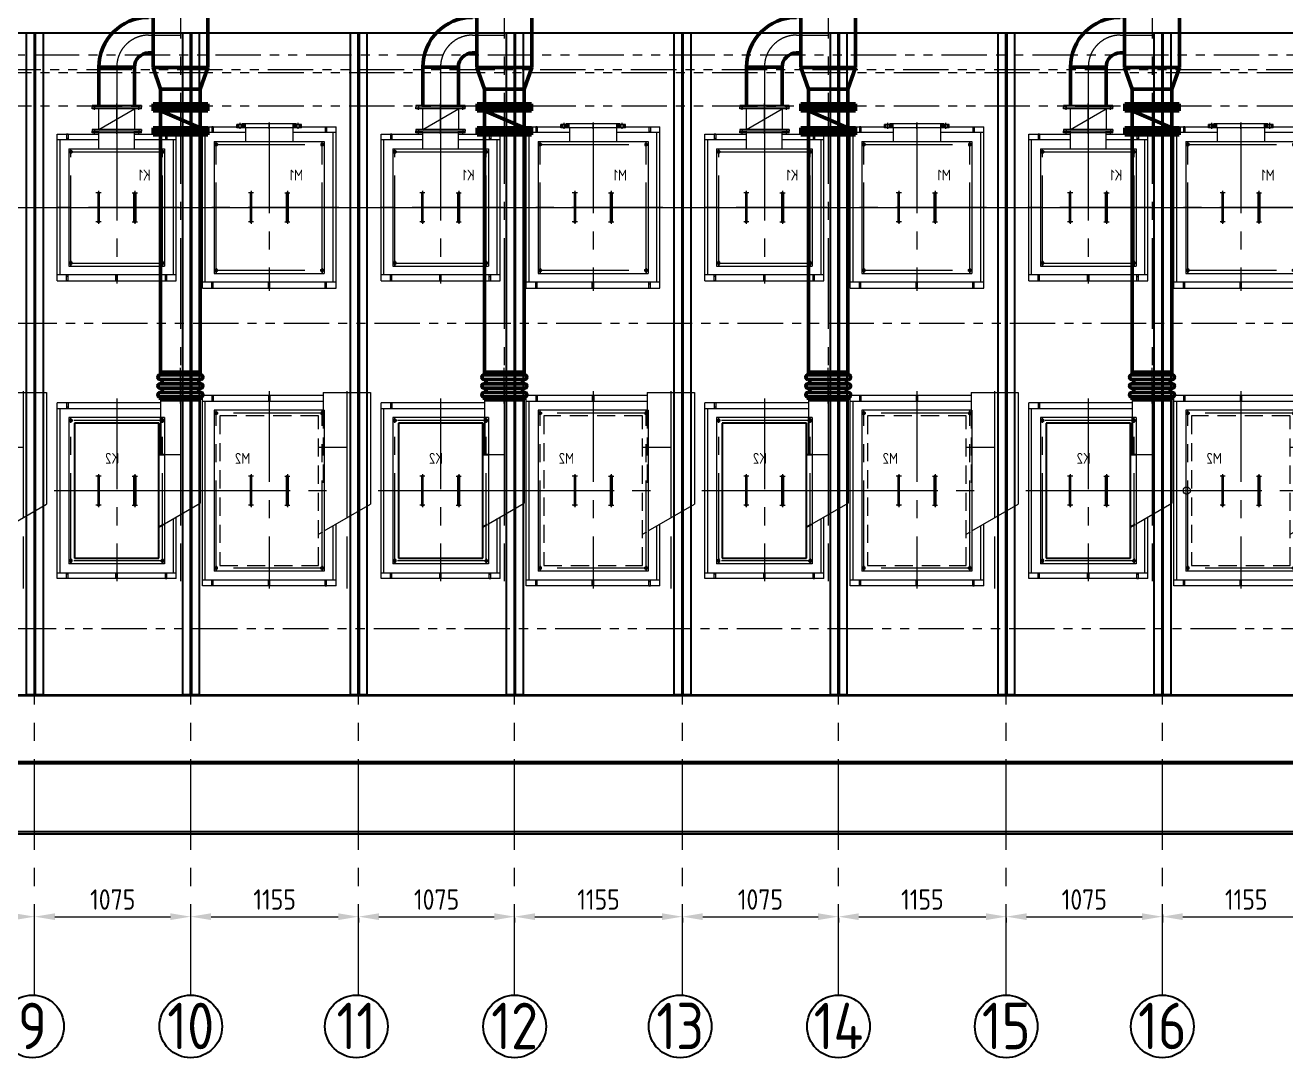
# Model space of a CAD drawing. Header units: millimetres. Extents: x 188205 to 604756, y -401673 to 15123.
# Drawn here: x 356246 to 364926, y -314568 to -307459 of the extents above; entities that cross this region are included whole.
import ezdxf
from ezdxf.enums import TextEntityAlignment as Align

# ---------------------------------------------------------------- set-up
doc = ezdxf.new("R2010")
doc.units = ezdxf.units.MM
doc.header["$LTSCALE"] = 500
for name, pattern in [('CENTER', [2, 1.25, -0.25, 0.25, -0.25]), ('CONTINOUS', [0]), ('DASHED2', [0.375, 0.25, -0.125]), ('DASHEDX2', [38.1, 25.4, -12.7]), ('PHANTOM2', [1.25, 0.625, -0.125, 0.125, -0.125, 0.125, -0.125])]:
    doc.linetypes.add(name, pattern=pattern)
for name, color, linetype, lineweight in [('2D', 4, 'PHANTOM2', 20), ('BIAOZHU', 3, 'Continuous', 25), ('POU', 4, 'Continuous', 20), ('SHI', 7, 'Continuous', 40), ('SW', 8, 'Continuous', 20), ('WEN', 3, 'Continuous', 20), ('XU', 6, 'DASHED2', 20), ('ZHONG', 1, 'CENTER', 20), ('中心线', 1, 'CENTER', 18), ('虚线', 3, 'DASHEDX2', 25)]:
    doc.layers.add(name, color=color, linetype=linetype, lineweight=lineweight)
doc.layers.add('air', color=7, linetype='Continuous', lineweight=50, true_color=0x77bec0)
doc.layers.add('HAN', color=9, linetype='Continuous')
doc.styles.add('GB', font='gbenor.shx', dxfattribs={"bigfont": 'gbcbig.shx'})
doc.dimstyles.new('ISO-25$0', dxfattribs={"dimscale": 40, "dimtxt": 3.5, "dimasz": 3.5, "dimexe": 1, "dimexo": 0.2, "dimgap": 1.2, "dimtad": 1, "dimtoh": 1, "dimdec": 1, "dimzin": 9, "dimdsep": 46, "dimtxsty": 'GB', "dimcen": 0, "dimclrd": 3, "dimclre": 3, "dimclrt": 256, "dimadec": 0, "dimazin": 2, "dimtfac": 1, "dimtdec": 1, "dimtix": 1, "dimtmove": 0, "dimatfit": 3, "dimldrblk": 'DOTSMALL', "dimfxl": 0, "dimlwd": -1, "dimlwe": 20, "dimarcsym": 0})
pattern_1 = [(45, (-1073.1666, -462.3768), (-2.245064, 2.245064), [])]
pattern_2 = [(45, (-3886.8455, -2451.773), (-2.245064, 2.245064), [])]

# ---------------------------------------------------------------- blocks, each defined once
blk = doc.blocks.new('蝶阀-DN250')
at = {"linetype": 'CONTINOUS'}
for p, q in [((-187.5, 213), (187.5, 213)), ((-187.5, 213), (-187.5, 165)), ((-187.5, 189), (187.5, 189)), ((187.5, 213), (187.5, 165)), ((-187.5, 165), (187.5, 165)), ((-136.5, 165), (-136.5, 48)), ((136.5, 48), (-136.5, 165)), ((136.5, 165), (136.5, 48)), ((-187.5, 48), (-187.5, 0)), ((-187.5, 48), (187.5, 48)), ((-187.5, 24), (187.5, 24)), ((-187.5, 0), (187.5, 0)), ((187.5, 48), (187.5, 0))]:
    blk.add_line(p, q, dxfattribs=at)
at = {"layer": '中心线', "ltscale": 0.04}
for p, q in [((-167.5, 221.2), (-167.5, 157.3)), ((167.5, 221.2), (167.5, 157.3)), ((-167.5, 56.2), (-167.5, -7.7)), ((167.5, 56.2), (167.5, -7.7))]:
    blk.add_line(p, q, dxfattribs=at)
at = {"layer": '中心线', "ltscale": 0.1}
blk.add_line((0, 239), (0, -27.2), dxfattribs=at)
blk = doc.blocks.new('蝶阀-DN220')
for p, q in [((-170, 94.5), (170, 94.5)), ((-170, 94.5), (-170, 82.5)), ((170, 94.5), (170, 82.5)), ((-170, 82.5), (170, 82.5)), ((-170, 70.5), (-170, 82.5)), ((-170, 70.5), (170, 70.5)), ((122.5, -70.5), (-122.5, 70.5)), ((-122.5, 70.5), (-122.5, -70.5)), ((122.5, -70.5), (122.5, 70.5)), ((170, 70.5), (170, 82.5)), ((-170, -70.5), (170, -70.5)), ((-170, -70.5), (-170, -82.5)), ((-170, -82.5), (170, -82.5)), ((-170, -94.5), (-170, -82.5)), ((170, -70.5), (170, -82.5)), ((170, -94.5), (170, -82.5)), ((-170, -94.5), (170, -94.5))]:
    blk.add_line(p, q)
at = {"layer": 'ZHONG'}
for p, q in [((-152.5, 99.7), (-152.5, 78.6)), ((0, -99.7), (0, 107.4)), ((152.5, 99.7), (152.5, 78.6)), ((-152.5, 65.3), (-152.5, 86.4)), ((152.5, 65.3), (152.5, 86.4)), ((-152.5, -65.3), (-152.5, -86.4)), ((-152.5, -99.7), (-152.5, -78.6)), ((152.5, -65.3), (152.5, -86.4)), ((152.5, -99.7), (152.5, -78.6))]:
    blk.add_line(p, q, dxfattribs=at)
blk = doc.blocks.new('波纹管-DN250')
at = {"linetype": 'CONTINOUS'}
for p, q in [((136.5, 191.2), (-136.5, 191.2)), ((-136.5, 191.2), (-136.5, 171.5)), ((136.5, 191.2), (136.5, 171.5)), ((-136.5, 19.7), (-136.5, 0)), ((136.5, 0), (-136.5, 0)), ((136.5, 19.7), (136.5, 0))]:
    blk.add_line(p, q, dxfattribs=at)
at = {"ltscale": 0.5}
for p, q in [((-139.5, 171.5), (0, 171.5)), ((-139.5, 141.1), (0, 141.1)), ((-139.5, 110.8), (0, 110.8)), ((139.5, 171.5), (0, 171.5)), ((139.5, 141.1), (0, 141.1)), ((139.5, 110.8), (0, 110.8)), ((-139.5, 80.4), (0, 80.4)), ((-139.5, 50.1), (0, 50.1)), ((-139.5, 19.7), (0, 19.7)), ((139.5, 80.4), (0, 80.4)), ((139.5, 50.1), (0, 50.1)), ((139.5, 19.7), (0, 19.7))]:
    blk.add_line(p, q, dxfattribs=at)
for centre, major_axis, start_param, end_param in [((-139.5, 156.3), (-0.4, 15.2), -0.023739, 3.117854), ((-139.5, 95.6), (-0.4, 15.2), -0.023739, 3.117854), ((-139.5, 125.9), (-0.2, 15.2), 3.129948, 6.271541), ((139.5, 125.9), (-0.4, 15.2), -0.023739, 3.117854), ((139.5, 156.3), (-0.2, 15.2), 3.129948, 6.271541), ((139.5, 95.6), (-0.2, 15.2), 3.129948, 6.271541), ((-139.5, 34.9), (-0.4, 15.2), -0.023739, 3.117854), ((-139.5, 65.2), (0.4, 15.2), 3.166909, 6.308502), ((139.5, 65.2), (0.5, 15.2), 0.034016, 3.175609), ((139.5, 34.9), (-0.2, 15.2), 3.129948, 6.271541)]:
    blk.add_ellipse(centre, major_axis=major_axis, ratio=1, start_param=start_param, end_param=end_param, dxfattribs=at)
at = {"layer": 'ZHONG', "linetype": 'CONTINOUS'}
blk.add_line((0, -25.8), (0, 220.3), dxfattribs=at)
blk = doc.blocks.new('air-b2')
for p, q in [((689.5, 0), (689.5, -1149.8)), ((1066.5, 0), (1066.5, -1149.8)), ((689.5, -750), (1066.5, -750)), ((689.5, -750), (689.5, -1824.9)), ((1066.5, -750), (1066.5, -1824.9)), ((659, -1724.9), (689.5, -1724.9)), ((316.5, -1822.4), (316.5, -2086.5)), ((561.5, -1822.4), (316.5, -1822.4)), ((561.5, -1822.4), (561.5, -2086.5)), ((1066.5, -1824.9), (689.5, -1824.9)), ((741.5, -1974.9), (689.5, -1824.9)), ((1014.5, -1974.9), (1066.5, -1824.9)), ((741.5, -1974.9), (741.5, -2074.9)), ((1014.5, -1974.9), (741.5, -1974.9)), ((1014.5, -1974.9), (1014.5, -2074.9)), ((741.5, -2287.9), (741.5, -3922)), ((1014.5, -2287.9), (1014.5, -3922))]:
    blk.add_line(p, q)
for centre, radius, start in [((878, -588.5), 188.5, 0), ((659, -1822.4), 342.5, 90), ((659, -1822.4), 97.5, 90)]:
    blk.add_arc(centre, radius, start, 180)
at = {"layer": 'WEN'}
blk.add_line((659, -1479.9), (689.5, -1479.9), dxfattribs=at)
at = {"layer": 'ZHONG'}
for p, q in [((878, 0), (878, -4113.2)), ((659, -1602.4), (878, -1602.4)), ((439, -1822.4), (439, -2275.5))]:
    blk.add_line(p, q, dxfattribs=at)
blk.add_arc((659, -1822.4), 220, 90, 180, dxfattribs=at)
for name, p in [('蝶阀-DN250', (878, -2287.9)), ('波纹管-DN250', (878, -4113.2))]:
    blk.add_blockref(name, p)
at = {"layer": 'WEN', "xscale": -1}
blk.add_blockref('蝶阀-DN220', (439, -2181), dxfattribs=at)
blk = doc.blocks.new('A$C7B3D596B')
at = {"layer": 'HAN'}
for p, q in [((0, 4556), (0, 0)), ((0, 4556), (116, 4556)), ((54, 4556), (54, 0)), ((62, 4556), (62, 0)), ((116, 4556), (116, 0)), ((0, 0), (116, 0))]:
    blk.add_line(p, q, dxfattribs=at)
at = {"layer": 'ZHONG', "color": 1}
blk.add_line((58, 4556), (58, 0), dxfattribs=at)
blk = doc.blocks.new('序号')
at = {"layer": 'BIAOZHU'}
blk.add_circle((0, -5.4), 5.4, dxfattribs=at)
at = {"layer": 'BIAOZHU', "style": 'GB', "flags": 8}
blk.add_attdef('序号', text='', height=8, dxfattribs=at).set_placement((0, -5.48), align=Align.MIDDLE)
blk = doc.blocks.new('*D618')
at = {"layer": 'Defpoints', "color": 0}
for p in [(355156.2, -313596.5), (356311.2, -313596.5), (356311.2, -313596.5)]:
    blk.add_point(p, dxfattribs=at)
at = {"layer": 'WEN', "color": 3, "linetype": 'ByBlock', "lineweight": 20}
for p, q in [((355156.2, -313588.5), (355156.2, -313556.5)), ((356311.2, -313588.5), (356311.2, -313556.5))]:
    blk.add_line(p, q, dxfattribs=at)
at = {"layer": 'WEN', "color": 3}
blk.add_line((355296.2, -313596.5), (356171.2, -313596.5), dxfattribs=at)
for points in [[(355296.2, -313573.2), (355296.2, -313619.8), (355156.2, -313596.5)], [(356171.2, -313573.2), (356171.2, -313619.8), (356311.2, -313596.5)]]:
    blk.add_solid(points, dxfattribs=at)
at = {"layer": 'WEN', "insert": (355733.7, -313478.5), "char_height": 140, "attachment_point": 5, "style": 'GB'}
blk.add_mtext('1155', dxfattribs=at)
blk = doc.blocks.new('_DotSmall')
at = {"color": 0, "linetype": 'ByBlock', "const_width": 0.5}
blk.add_lwpolyline([(-0.0625, 0, 1), (0.0625, 0, 1)], format="xyb", close=True, dxfattribs=at)
blk = doc.blocks.new('*D619')
at = {"layer": 'Defpoints', "color": 0}
for p in [(356311.2, -313596.5), (357386.2, -313596.5), (357386.2, -313596.5)]:
    blk.add_point(p, dxfattribs=at)
at = {"layer": 'WEN', "color": 3, "linetype": 'ByBlock', "lineweight": 20}
for p, q in [((356311.2, -313588.5), (356311.2, -313556.5)), ((357386.2, -313588.5), (357386.2, -313556.5))]:
    blk.add_line(p, q, dxfattribs=at)
at = {"layer": 'WEN', "color": 3}
blk.add_line((356451.2, -313596.5), (357246.2, -313596.5), dxfattribs=at)
for points in [[(356451.2, -313573.2), (356451.2, -313619.8), (356311.2, -313596.5)], [(357246.2, -313573.2), (357246.2, -313619.8), (357386.2, -313596.5)]]:
    blk.add_solid(points, dxfattribs=at)
at = {"layer": 'WEN', "insert": (356848.7, -313478.5), "char_height": 140, "attachment_point": 5, "style": 'GB'}
blk.add_mtext('1075', dxfattribs=at)
blk = doc.blocks.new('*D620')
at = {"layer": 'Defpoints', "color": 0}
for p in [(357386.2, -313596.5), (358541.2, -313596.5), (358541.2, -313596.5)]:
    blk.add_point(p, dxfattribs=at)
at = {"layer": 'WEN', "color": 3, "linetype": 'ByBlock', "lineweight": 20}
for p, q in [((357386.2, -313588.5), (357386.2, -313556.5)), ((358541.2, -313604.5), (358541.2, -313636.5))]:
    blk.add_line(p, q, dxfattribs=at)
at = {"layer": 'WEN', "color": 3}
blk.add_line((357526.2, -313596.5), (358401.2, -313596.5), dxfattribs=at)
for points in [[(357526.2, -313573.2), (357526.2, -313619.8), (357386.2, -313596.5)], [(358401.2, -313573.2), (358401.2, -313619.8), (358541.2, -313596.5)]]:
    blk.add_solid(points, dxfattribs=at)
at = {"layer": 'WEN', "insert": (357963.7, -313478.5), "char_height": 140, "attachment_point": 5, "style": 'GB'}
blk.add_mtext('1155', dxfattribs=at)
blk = doc.blocks.new('*D621')
at = {"layer": 'Defpoints', "color": 0}
for p in [(358541.2, -313596.5), (359616.2, -313596.5), (359616.2, -313596.5)]:
    blk.add_point(p, dxfattribs=at)
at = {"layer": 'WEN', "color": 3, "linetype": 'ByBlock', "lineweight": 20}
for p, q in [((358541.2, -313604.5), (358541.2, -313636.5)), ((359616.2, -313604.5), (359616.2, -313636.5))]:
    blk.add_line(p, q, dxfattribs=at)
at = {"layer": 'WEN', "color": 3}
blk.add_line((358681.2, -313596.5), (359476.2, -313596.5), dxfattribs=at)
for points in [[(358681.2, -313573.2), (358681.2, -313619.8), (358541.2, -313596.5)], [(359476.2, -313573.2), (359476.2, -313619.8), (359616.2, -313596.5)]]:
    blk.add_solid(points, dxfattribs=at)
at = {"layer": 'WEN', "insert": (359078.7, -313478.5), "char_height": 140, "attachment_point": 5, "style": 'GB'}
blk.add_mtext('1075', dxfattribs=at)
blk = doc.blocks.new('*D622')
at = {"layer": 'Defpoints', "color": 0}
for p in [(359616.2, -313596.5), (360771.2, -313596.5), (360771.2, -313596.5)]:
    blk.add_point(p, dxfattribs=at)
at = {"layer": 'WEN', "color": 3, "linetype": 'ByBlock', "lineweight": 20}
for p, q in [((359616.2, -313604.5), (359616.2, -313636.5)), ((360771.2, -313604.5), (360771.2, -313636.5))]:
    blk.add_line(p, q, dxfattribs=at)
at = {"layer": 'WEN', "color": 3}
blk.add_line((359756.2, -313596.5), (360631.2, -313596.5), dxfattribs=at)
for points in [[(359756.2, -313573.2), (359756.2, -313619.8), (359616.2, -313596.5)], [(360631.2, -313573.2), (360631.2, -313619.8), (360771.2, -313596.5)]]:
    blk.add_solid(points, dxfattribs=at)
at = {"layer": 'WEN', "insert": (360193.7, -313478.5), "char_height": 140, "attachment_point": 5, "style": 'GB'}
blk.add_mtext('1155', dxfattribs=at)
blk = doc.blocks.new('*D623')
at = {"layer": 'Defpoints', "color": 0}
for p in [(360771.2, -313596.5), (361846.2, -313596.5), (361846.2, -313596.5)]:
    blk.add_point(p, dxfattribs=at)
at = {"layer": 'WEN', "color": 3, "linetype": 'ByBlock', "lineweight": 20}
for p, q in [((360771.2, -313604.5), (360771.2, -313636.5)), ((361846.2, -313604.5), (361846.2, -313636.5))]:
    blk.add_line(p, q, dxfattribs=at)
at = {"layer": 'WEN', "color": 3}
blk.add_line((360911.2, -313596.5), (361706.2, -313596.5), dxfattribs=at)
for points in [[(360911.2, -313573.2), (360911.2, -313619.8), (360771.2, -313596.5)], [(361706.2, -313573.2), (361706.2, -313619.8), (361846.2, -313596.5)]]:
    blk.add_solid(points, dxfattribs=at)
at = {"layer": 'WEN', "insert": (361308.7, -313478.5), "char_height": 140, "attachment_point": 5, "style": 'GB'}
blk.add_mtext('1075', dxfattribs=at)
blk = doc.blocks.new('*D624')
at = {"layer": 'Defpoints', "color": 0}
for p in [(361846.2, -313596.5), (363001.2, -313596.5), (363001.2, -313596.5)]:
    blk.add_point(p, dxfattribs=at)
at = {"layer": 'WEN', "color": 3, "linetype": 'ByBlock', "lineweight": 20}
for p, q in [((361846.2, -313604.5), (361846.2, -313636.5)), ((363001.2, -313604.5), (363001.2, -313636.5))]:
    blk.add_line(p, q, dxfattribs=at)
at = {"layer": 'WEN', "color": 3}
blk.add_line((361986.2, -313596.5), (362861.2, -313596.5), dxfattribs=at)
for points in [[(361986.2, -313573.2), (361986.2, -313619.8), (361846.2, -313596.5)], [(362861.2, -313573.2), (362861.2, -313619.8), (363001.2, -313596.5)]]:
    blk.add_solid(points, dxfattribs=at)
at = {"layer": 'WEN', "insert": (362423.7, -313478.5), "char_height": 140, "attachment_point": 5, "style": 'GB'}
blk.add_mtext('1155', dxfattribs=at)
blk = doc.blocks.new('*D625')
at = {"layer": 'Defpoints', "color": 0}
for p in [(363001.2, -313596.5), (364076.2, -313573.2), (364076.2, -313596.5)]:
    blk.add_point(p, dxfattribs=at)
at = {"layer": 'WEN', "color": 3, "linetype": 'ByBlock', "lineweight": 20}
for p, q in [((363001.2, -313604.5), (363001.2, -313636.5)), ((364076.2, -313581.2), (364076.2, -313636.5))]:
    blk.add_line(p, q, dxfattribs=at)
at = {"layer": 'WEN', "color": 3}
blk.add_line((363141.2, -313596.5), (363936.2, -313596.5), dxfattribs=at)
for points in [[(363141.2, -313573.2), (363141.2, -313619.8), (363001.2, -313596.5)], [(363936.2, -313573.2), (363936.2, -313619.8), (364076.2, -313596.5)]]:
    blk.add_solid(points, dxfattribs=at)
at = {"layer": 'WEN', "insert": (363538.7, -313478.5), "char_height": 140, "attachment_point": 5, "style": 'GB'}
blk.add_mtext('1075', dxfattribs=at)
blk = doc.blocks.new('*D626')
at = {"layer": 'Defpoints', "color": 0}
for p in [(364076.2, -313573.2), (365231.2, -313573.2), (365231.2, -313596.5)]:
    blk.add_point(p, dxfattribs=at)
at = {"layer": 'WEN', "color": 3, "linetype": 'ByBlock', "lineweight": 20}
for p, q in [((364076.2, -313581.2), (364076.2, -313636.5)), ((365231.2, -313581.2), (365231.2, -313636.5))]:
    blk.add_line(p, q, dxfattribs=at)
at = {"layer": 'WEN', "color": 3}
blk.add_line((364216.2, -313596.5), (365091.2, -313596.5), dxfattribs=at)
for points in [[(364216.2, -313573.2), (364216.2, -313619.8), (364076.2, -313596.5)], [(365091.2, -313573.2), (365091.2, -313619.8), (365231.2, -313596.5)]]:
    blk.add_solid(points, dxfattribs=at)
at = {"layer": 'WEN', "insert": (364653.7, -313478.5), "char_height": 140, "attachment_point": 5, "style": 'GB'}
blk.add_mtext('1155', dxfattribs=at)
blk = doc.blocks.new('A$C16F912A5')
for p, q in [((-217.5, 1348.9), (-217.5, 580.3)), ((107.5, 1348.9), (-217.5, 1348.9)), ((107.5, 1348.9), (107.5, 1227.9)), ((107.5, 1328.9), (480, 1328.9)), ((475, 1328.9), (475, 1288.9)), ((475, 1328.9), (485, 1328.9)), ((480, 1328.9), (940, 1328.9)), ((485, 1328.9), (485, 1288.9)), ((865, 1328.9), (865, 1288.9)), ((865, 1328.9), (875, 1328.9)), ((875, 1328.9), (875, 1288.9)), ((940, 18.9), (940, 1328.9)), ((101, 1227.9), (101, 119.9)), ((101, 1227.9), (859, 1227.9)), ((480, 1288.9), (107.5, 1288.9)), ((475, 1298.9), (485, 1298.9)), ((940, 1288.9), (480, 1288.9)), ((859, 1227.9), (859, 119.9)), ((865, 1298.9), (875, 1298.9)), ((920, 58.9), (920, 1288.9)), ((107.5, 973.9), (-55, 973.9)), ((-55, 973.9), (-55, 486.5)), ((101, 396.4), (-217.5, 580.3)), ((20, 18.9), (20, 443.2)), ((40, 58.9), (40, 431.7)), ((101, 119.9), (859, 119.9)), ((940, 58.9), (20, 58.9)), ((20, 18.9), (940, 18.9)), ((85, 18.9), (85, 58.9)), ((95, 48.9), (85, 48.9)), ((95, 18.9), (85, 18.9)), ((95, 18.9), (95, 58.9)), ((475, 18.9), (475, 58.9)), ((475, 48.9), (485, 48.9)), ((475, 18.9), (485, 18.9)), ((485, 18.9), (485, 58.9)), ((865, 18.9), (865, 58.9)), ((865, 48.9), (875, 48.9)), ((865, 18.9), (875, 18.9)), ((875, 18.9), (875, 58.9))]:
    blk.add_line(p, q)
for points in [[(106, 1212.1), (115, 1217.3), (124, 1212.1), (124, 1201.7), (115, 1196.5), (106, 1201.7)], [(106, 135.7), (115, 130.5), (124, 135.7), (124, 146.1), (115, 151.3), (106, 146.1)], [(854, 135.7), (845, 130.5), (836, 135.7), (836, 146.1), (845, 151.3), (854, 146.1)]]:
    blk.add_lwpolyline(points, close=True)
for points in [[(845, 1217.3), (836, 1212.1), (836, 1201.7), (845, 1196.5)], [(845, 1217.3), (854, 1212.1), (854, 1201.7), (845, 1196.5)]]:
    blk.add_lwpolyline(points)
for centre in [(115, 1206.9), (845, 1206.9), (115, 140.9), (845, 140.9)]:
    blk.add_circle(centre, 9)
at = {"layer": 'SW'}
for p, q in [((349, 773.9), (349, 573.9)), ((361, 573.9), (361, 773.9)), ((599, 573.9), (599, 773.9)), ((611, 773.9), (611, 573.9))]:
    blk.add_line(p, q, dxfattribs=at)
for centre, start, end in [((355, 773.9), 0, 180), ((605, 773.9), 0, 180), ((355, 573.9), 180, 0), ((605, 573.9), 180, 0)]:
    blk.add_arc(centre, 6, start, end, dxfattribs=at)
at = {"layer": 'XU'}
for p, q in [((107.5, 1227.9), (107.5, 673.9)), ((140, 973.9), (109.8, 973.9)), ((140, 373.9), (109.9, 391.3))]:
    blk.add_line(p, q, dxfattribs=at)
blk.add_lwpolyline([(140, 158.9), (140, 1188.9), (820, 1188.9), (820, 158.9)], close=True, dxfattribs=at)
at = {"layer": 'ZHONG'}
for p, q in [((-55, 1359.3), (-55, 0)), ((480, 1359.3), (480, 0)), ((115, 119.9), (115, 1227.9)), ((115, 1191.7), (115, 1227.4)), ((845, 119.9), (845, 1227.9)), ((845, 1191.7), (845, 1227.4)), ((101, 1206.9), (845, 1206.9)), ((355, 787.9), (355, 560)), ((605, 787.9), (605, 560)), ((372.8, 773.9), (337.2, 773.9)), ((587.2, 773.9), (622.8, 773.9)), ((960, 673.9), (14.7, 673.9)), ((372.8, 573.9), (337.2, 573.9)), ((587.2, 573.9), (622.8, 573.9)), ((101, 140.9), (845, 140.9)), ((115, 156.2), (115, 120.4)), ((845, 156.2), (845, 120.4))]:
    blk.add_line(p, q, dxfattribs=at)
at = {"layer": 'BIAOZHU', "style": 'GB'}
blk.add_text('M2', height=75, dxfattribs=at).set_placement((610.1, 859))
blk = doc.blocks.new('A$C2D085787')
for p, q in [((-145.5, 1248.9), (-145.5, 538.8)), ((127.5, 1248.9), (-145.5, 1248.9)), ((127.5, 1248.9), (127.5, 1127.9)), ((127.5, 1228.9), (430, 1228.9)), ((430, 1228.9), (840, 1228.9)), ((765, 1228.9), (765, 1188.9)), ((765, 1228.9), (775, 1228.9)), ((775, 1228.9), (775, 1188.9)), ((840, 18.9), (840, 1228.9)), ((430, 1188.9), (127.5, 1188.9)), ((840, 1188.9), (430, 1188.9)), ((765, 1198.9), (775, 1198.9)), ((820, 58.9), (820, 1188.9)), ((101, 1127.9), (101, 119.9)), ((101, 1127.9), (759, 1127.9)), ((759, 1127.9), (759, 119.9)), ((101, 873.9), (-9, 873.9)), ((-9, 873.9), (-9, 459.9)), ((101, 396.4), (-145.5, 538.8)), ((20, 18.9), (20, 443.2)), ((40, 58.9), (40, 431.7)), ((101, 119.9), (759, 119.9)), ((840, 58.9), (20, 58.9)), ((20, 18.9), (840, 18.9)), ((85, 18.9), (85, 58.9)), ((95, 48.9), (85, 48.9)), ((95, 18.9), (85, 18.9)), ((95, 18.9), (95, 58.9)), ((425, 18.9), (425, 58.9)), ((425, 48.9), (435, 48.9)), ((425, 18.9), (435, 18.9)), ((435, 18.9), (435, 58.9)), ((765, 18.9), (765, 58.9)), ((765, 48.9), (775, 48.9)), ((765, 18.9), (775, 18.9)), ((775, 18.9), (775, 58.9))]:
    blk.add_line(p, q)
for points in [[(106, 1112.1), (115, 1117.3), (124, 1112.1), (124, 1101.7), (115, 1096.5), (106, 1101.7)], [(106, 135.7), (115, 130.5), (124, 135.7), (124, 146.1), (115, 151.3), (106, 146.1)], [(754, 135.7), (745, 130.5), (736, 135.7), (736, 146.1), (745, 151.3), (754, 146.1)]]:
    blk.add_lwpolyline(points, close=True)
for points in [[(745, 1117.3), (736, 1112.1), (736, 1101.7), (745, 1096.5)], [(745, 1117.3), (754, 1112.1), (754, 1101.7), (745, 1096.5)]]:
    blk.add_lwpolyline(points)
for centre in [(115, 1106.9), (745, 1106.9), (115, 140.9), (745, 140.9)]:
    blk.add_circle(centre, 9)
at = {"layer": 'SW'}
for p, q in [((299, 723.9), (299, 523.9)), ((311, 523.9), (311, 723.9)), ((549, 523.9), (549, 723.9)), ((561, 723.9), (561, 523.9))]:
    blk.add_line(p, q, dxfattribs=at)
for centre, start, end in [((305, 723.9), 0, 180), ((555, 723.9), 0, 180), ((305, 523.9), 180, 0), ((555, 523.9), 180, 0)]:
    blk.add_arc(centre, 6, start, end, dxfattribs=at)
at = {"layer": 'ZHONG'}
for p, q in [((-9, 1259.3), (-9, 0)), ((430, 1259.3), (430, 0)), ((101, 1106.9), (745, 1106.9)), ((115, 119.9), (115, 1127.9)), ((115, 1091.7), (115, 1127.4)), ((745, 119.9), (745, 1127.9)), ((745, 1091.7), (745, 1127.4)), ((322.8, 723.9), (287.2, 723.9)), ((305, 737.9), (305, 510)), ((537.2, 723.9), (572.8, 723.9)), ((555, 737.9), (555, 510)), ((428.6, 623.9), (-145.5, 623.9)), ((860, 623.9), (14.7, 623.9)), ((322.8, 523.9), (287.2, 523.9)), ((537.2, 523.9), (572.8, 523.9)), ((101, 140.9), (745, 140.9)), ((115, 156.2), (115, 120.4)), ((745, 156.2), (745, 120.4))]:
    blk.add_line(p, q, dxfattribs=at)
at = {"layer": '虚线'}
for p, q in [((127.5, 1122.8), (127.5, 873.9)), ((140, 873.9), (104.7, 873.9)), ((140, 373.9), (106.5, 393.3))]:
    blk.add_line(p, q, dxfattribs=at)
blk.add_lwpolyline([(140, 158.9), (140, 1088.9), (720, 1088.9), (720, 158.9)], close=True, dxfattribs=at)
at = {"layer": 'BIAOZHU', "style": 'GB'}
blk.add_text('K2', height=75, dxfattribs=at).set_placement((413.1, 809))
blk = doc.blocks.new('A$C7B05743A')
at = {"layer": 'POU'}
h = blk.add_hatch(dxfattribs=at)
h.set_pattern_fill('ANSI31', color=256, style=0)
h.set_pattern_definition(pattern_1)
h.paths.add_polyline_path([(268.5, 1046.9), (260, 1046.9), (260, 1036.9), (268.5, 1036.9)])
h.paths.add_polyline_path([(306.5, 1036.9), (306.5, 1048.9), (290, 1048.9), (288, 1046.9), (286.5, 1046.9), (286.5, 1036.9)])
h = blk.add_hatch(dxfattribs=at)
h.set_pattern_fill('ANSI31', color=256, style=0)
h.set_pattern_definition(pattern_1)
h.paths.add_polyline_path([(573.5, 1046.9), (572, 1046.9), (570, 1048.9), (553.5, 1048.9), (553.5, 1036.9), (573.5, 1036.9)])
h.paths.add_polyline_path([(600, 1046.9), (591.5, 1046.9), (591.5, 1036.9), (600, 1036.9)])
for p, q in [((260, 1046.9), (288, 1046.9)), ((260, 1036.9), (260, 1046.9)), ((268.5, 1036.9), (268.5, 1046.9)), ((286.5, 1036.9), (286.5, 1046.9)), ((290, 1048.9), (288, 1046.9)), ((290, 1048.9), (570, 1048.9)), ((306.5, 1036.9), (306.5, 1048.9)), ((553.5, 1036.9), (553.5, 1048.9)), ((570, 1048.9), (572, 1046.9)), ((572, 1046.9), (600, 1046.9)), ((573.5, 1036.9), (573.5, 1046.9)), ((591.5, 1036.9), (591.5, 1046.9)), ((600, 1036.9), (600, 1046.9)), ((307.5, 1028.9), (20, 1028.9)), ((20, 18.9), (20, 1028.9)), ((20, 988.9), (307.5, 988.9)), ((40, 58.9), (40, 988.9)), ((85, 1028.9), (85, 988.9)), ((95, 1028.9), (85, 1028.9)), ((95, 998.9), (85, 998.9)), ((95, 1028.9), (95, 988.9)), ((260, 1036.9), (600, 1036.9)), ((307.5, 927.9), (307.5, 1036.9)), ((552.5, 927.9), (552.5, 1036.9)), ((840, 1028.9), (552.5, 1028.9)), ((552.5, 988.9), (840, 988.9)), ((765, 1028.9), (775, 1028.9)), ((765, 1028.9), (765, 988.9)), ((765, 998.9), (775, 998.9)), ((775, 1028.9), (775, 988.9)), ((820, 58.9), (820, 988.9)), ((840, 18.9), (840, 1028.9)), ((759, 927.9), (101, 927.9)), ((101, 927.9), (101, 119.9)), ((759, 927.9), (759, 119.9)), ((759, 119.9), (101, 119.9)), ((20, 58.9), (840, 58.9)), ((840, 18.9), (20, 18.9)), ((85, 18.9), (85, 58.9)), ((95, 48.9), (85, 48.9)), ((95, 18.9), (85, 18.9)), ((95, 18.9), (95, 58.9)), ((425, 18.9), (425, 58.9)), ((435, 48.9), (425, 48.9)), ((435, 18.9), (425, 18.9)), ((435, 18.9), (435, 58.9)), ((765, 18.9), (765, 58.9)), ((765, 48.9), (775, 48.9)), ((765, 18.9), (775, 18.9)), ((775, 18.9), (775, 58.9))]:
    blk.add_line(p, q)
for points in [[(115, 917.3), (106, 912.1), (106, 901.7), (115, 896.5)], [(115, 917.3), (124, 912.1), (124, 901.7), (115, 896.5)]]:
    blk.add_lwpolyline(points)
for points in [[(754, 912.1), (745, 917.3), (736, 912.1), (736, 901.7), (745, 896.5), (754, 901.7)], [(106, 135.7), (115, 130.5), (124, 135.7), (124, 146.1), (115, 151.3), (106, 146.1)], [(754, 135.7), (745, 130.5), (736, 135.7), (736, 146.1), (745, 151.3), (754, 146.1)]]:
    blk.add_lwpolyline(points, close=True)
for centre in [(115, 906.9), (745, 906.9), (115, 140.9), (745, 140.9)]:
    blk.add_circle(centre, 9)
at = {"layer": 'SW'}
for p, q in [((299, 623.9), (299, 423.9)), ((311, 423.9), (311, 623.9)), ((549, 423.9), (549, 623.9)), ((561, 623.9), (561, 423.9))]:
    blk.add_line(p, q, dxfattribs=at)
for centre, start, end in [((305, 623.9), 0, 180), ((555, 623.9), 0, 180), ((305, 423.9), 180, 0), ((555, 423.9), 180, 0)]:
    blk.add_arc(centre, 6, start, end, dxfattribs=at)
at = {"layer": 'ZHONG'}
for p, q in [((277.5, 1031.7), (277.5, 1052.8)), ((430, 1059.3), (430, 0)), ((430, 1031.7), (430, 1052.8)), ((582.5, 1031.7), (582.5, 1052.8)), ((115, 119.9), (115, 927.9)), ((115, 891.7), (115, 927.4)), ((759, 906.9), (115, 906.9)), ((745, 119.9), (745, 927.9)), ((745, 891.7), (745, 927.4)), ((322.8, 623.9), (287.2, 623.9)), ((305, 637.9), (305, 410)), ((537.2, 623.9), (572.8, 623.9)), ((555, 637.9), (555, 410)), ((0, 523.9), (845.3, 523.9)), ((322.8, 423.9), (287.2, 423.9)), ((537.2, 423.9), (572.8, 423.9)), ((115, 156.2), (115, 120.4)), ((759, 140.9), (115, 140.9)), ((745, 156.2), (745, 120.4))]:
    blk.add_line(p, q, dxfattribs=at)
at = {"layer": 'BIAOZHU', "style": 'GB'}
blk.add_text('K1', height=75, dxfattribs=at).set_placement((196.2, 709))
blk = doc.blocks.new('A$C7C540FFD')
at = {"layer": 'POU'}
h = blk.add_hatch(dxfattribs=at)
h.set_pattern_fill('ANSI31', color=256, style=0)
h.set_pattern_definition(pattern_2)
h.paths.add_polyline_path([(316, 1148.9), (294.5, 1148.9), (291.5, 1145.9), (291, 1145.9), (291, 1122.9), (316, 1122.9)])
h.paths.add_polyline_path([(257.5, 1122.9), (269, 1122.9), (269, 1145.9), (257.5, 1145.9)])
h = blk.add_hatch(dxfattribs=at)
h.set_pattern_fill('ANSI31', color=256, style=0)
h.set_pattern_definition(pattern_2)
h.paths.add_polyline_path([(691, 1122.9), (702.5, 1122.9), (702.5, 1145.9), (691, 1145.9)])
h.paths.add_polyline_path([(669, 1122.9), (669, 1145.9), (668.5, 1145.9), (665.5, 1148.9), (644, 1148.9), (644, 1122.9)])
for p, q in [((257.5, 1128.9), (20, 1128.9)), ((20, 18.9), (20, 1128.9)), ((85, 1128.9), (85, 1088.9)), ((95, 1128.9), (85, 1128.9)), ((95, 1128.9), (95, 1088.9)), ((257.5, 1145.9), (291.5, 1145.9)), ((257.5, 1122.9), (257.5, 1145.9)), ((269, 1122.9), (269, 1145.9)), ((291, 1122.9), (291, 1145.9)), ((294.5, 1148.9), (291.5, 1145.9)), ((294.5, 1148.9), (665.5, 1148.9)), ((316, 1122.9), (316, 1148.9)), ((644, 1122.9), (644, 1148.9)), ((665.5, 1148.9), (668.5, 1145.9)), ((668.5, 1145.9), (702.5, 1145.9)), ((669, 1122.9), (669, 1145.9)), ((691, 1122.9), (691, 1145.9)), ((702.5, 1122.9), (702.5, 1145.9)), ((940, 1128.9), (702.5, 1128.9)), ((865, 1128.9), (875, 1128.9)), ((865, 1128.9), (865, 1088.9)), ((875, 1128.9), (875, 1088.9)), ((940, 18.9), (940, 1128.9)), ((20, 1088.9), (317.5, 1088.9)), ((40, 58.9), (40, 1088.9)), ((95, 1098.9), (85, 1098.9)), ((257.5, 1122.9), (702.5, 1122.9)), ((282.5, 1122.9), (677.5, 1122.9)), ((317.5, 1122.9), (317.5, 1027.9)), ((642.5, 1122.9), (642.5, 1027.9)), ((642.5, 1088.9), (940, 1088.9)), ((865, 1098.9), (875, 1098.9)), ((920, 58.9), (920, 1088.9)), ((859, 1027.9), (101, 1027.9)), ((101, 1027.9), (101, 119.9)), ((859, 1027.9), (859, 119.9)), ((859, 119.9), (101, 119.9)), ((20, 58.9), (940, 58.9)), ((940, 18.9), (20, 18.9)), ((85, 18.9), (85, 58.9)), ((95, 48.9), (85, 48.9)), ((95, 18.9), (85, 18.9)), ((95, 18.9), (95, 58.9)), ((475, 18.9), (475, 58.9)), ((485, 48.9), (475, 48.9)), ((485, 18.9), (475, 18.9)), ((485, 18.9), (485, 58.9)), ((865, 18.9), (865, 58.9)), ((865, 48.9), (875, 48.9)), ((865, 18.9), (875, 18.9)), ((875, 18.9), (875, 58.9))]:
    blk.add_line(p, q)
for points in [[(115, 1017.3), (106, 1012.1), (106, 1001.7), (115, 996.5)], [(115, 1017.3), (124, 1012.1), (124, 1001.7), (115, 996.5)]]:
    blk.add_lwpolyline(points)
for points in [[(854, 1012.1), (845, 1017.3), (836, 1012.1), (836, 1001.7), (845, 996.5), (854, 1001.7)], [(106, 135.7), (115, 130.5), (124, 135.7), (124, 146.1), (115, 151.3), (106, 146.1)], [(854, 135.7), (845, 130.5), (836, 135.7), (836, 146.1), (845, 151.3), (854, 146.1)]]:
    blk.add_lwpolyline(points, close=True)
for centre in [(115, 1006.9), (845, 1006.9), (115, 140.9), (845, 140.9)]:
    blk.add_circle(centre, 9)
at = {"layer": 'SW'}
for p, q in [((349, 673.9), (349, 473.9)), ((361, 473.9), (361, 673.9)), ((599, 473.9), (599, 673.9)), ((611, 673.9), (611, 473.9))]:
    blk.add_line(p, q, dxfattribs=at)
for centre, start, end in [((355, 673.9), 0, 180), ((605, 673.9), 0, 180), ((355, 473.9), 180, 0), ((605, 473.9), 180, 0)]:
    blk.add_arc(centre, 6, start, end, dxfattribs=at)
at = {"layer": 'ZHONG'}
for p, q in [((280, 1114.4), (280, 1156.4)), ((480, 1159.3), (480, 0)), ((480, 1114.4), (480, 1156.4)), ((680, 1114.4), (680, 1156.4)), ((115, 119.9), (115, 1027.9)), ((115, 991.7), (115, 1027.4)), ((859, 1006.9), (115, 1006.9)), ((845, 119.9), (845, 1027.9)), ((845, 991.7), (845, 1027.4)), ((372.8, 673.9), (337.2, 673.9)), ((355, 687.9), (355, 460)), ((587.2, 673.9), (622.8, 673.9)), ((605, 687.9), (605, 460)), ((0, 573.9), (945.3, 573.9)), ((372.8, 473.9), (337.2, 473.9)), ((587.2, 473.9), (622.8, 473.9)), ((115, 156.2), (115, 120.4)), ((859, 140.9), (115, 140.9)), ((845, 156.2), (845, 120.4))]:
    blk.add_line(p, q, dxfattribs=at)
at = {"layer": 'BIAOZHU', "style": 'GB'}
blk.add_text('M1', height=75, dxfattribs=at).set_placement((246.2, 759))

msp = doc.modelspace()

# ---------------------------------------------------------------- linework, layer by layer
at = {"linetype": 'Continuous'}
msp.add_line((368667.215, -307513.284), (346602.215, -307513.284), dxfattribs=at)
for p, q in [((370516.215, -312529.291), (346036.215, -312529.291)), ((368144.806, -312545.291), (346036.215, -312545.291)), ((359593.215, -312529.291), (356277.215, -312529.291)), ((359593.215, -312545.291), (356277.215, -312545.291)), ((363143.215, -312529.291), (359827.215, -312529.291)), ((363143.215, -312545.291), (359827.215, -312545.291)), ((370516.215, -313013.291), (346036.215, -313013.291)), ((370516.215, -313029.291), (346036.215, -313029.291))]:
    msp.add_line(p, q)
at = {"layer": '2D'}
for p, q in [((346931.215, -307663.284), (368121.215, -307663.284)), ((347226.215, -307783.284), (368121.215, -307783.284)), ((347292.215, -307763.284), (368417.215, -307763.284)), ((347226.215, -308013.284), (368121.215, -308013.284)), ((367714.215, -309513.277), (347686.273, -309513.277)), ((347396.215, -311613.284), (367947.215, -311613.284))]:
    msp.add_line(p, q, dxfattribs=at)
at = {"layer": 'SW'}
for p, q in [((348283.864, -308713.277), (372076.587, -308713.277)), ((364092.863, -310663.277), (364381.286, -310663.277))]:
    msp.add_line(p, q, dxfattribs=at)
msp.add_circle((364243.833, -310663.277), 25, dxfattribs=at)
at = {"layer": 'WEN'}
for p, q in [((368667.215, -312079.291), (346186.012, -312079.291)), ((368411.215, -312069.284), (346926.215, -312069.284))]:
    msp.add_line(p, q, dxfattribs=at)
at = {"layer": 'ZHONG'}
for p, q in [((356311.212, -314136.384), (356311.212, -311681.443)), ((357386.212, -314136.384), (357386.212, -311681.443)), ((358541.212, -314136.384), (358541.212, -311681.443)), ((359616.212, -314136.384), (359616.212, -311681.443)), ((360771.212, -314136.384), (360771.212, -311681.443)), ((361846.212, -314136.384), (361846.212, -311681.443)), ((363001.212, -314136.384), (363001.212, -311681.443)), ((364076.212, -314136.384), (364076.212, -311681.443))]:
    msp.add_line(p, q, dxfattribs=at)

# ---------------------------------------------------------------- block references
at = {"layer": 'air'}
for p in [(356437.211, -305924.809), (358667.211, -305924.809), (360897.211, -305924.81), (363127.211, -305924.81)]:
    msp.add_blockref('air-b2', p, dxfattribs=at)
at = {"layer": 'SHI'}
ref = msp.add_blockref('序号', (356296.215, -314568.112), dxfattribs=dict(at, xscale=40, yscale=40, zscale=40, rotation=180))
ref.add_attrib('序号', '9', dxfattribs={"layer": 'BIAOZHU', "height": 320, "style": 'GB', "flags": 8}).set_placement((356296.215, -314348.977), align=Align.MIDDLE)
ref = msp.add_blockref('序号', (357386.212, -314568.112), dxfattribs=dict(at, xscale=40, yscale=40, zscale=40, rotation=180))
ref.add_attrib('序号', '10', dxfattribs={"layer": 'BIAOZHU', "height": 320, "style": 'GB', "flags": 8}).set_placement((357386.212, -314348.977), align=Align.MIDDLE)
ref = msp.add_blockref('序号', (358526.215, -314568.112), dxfattribs=dict(at, xscale=40, yscale=40, zscale=40, rotation=180))
ref.add_attrib('序号', '11', dxfattribs={"layer": 'BIAOZHU', "height": 320, "style": 'GB', "flags": 8}).set_placement((358526.215, -314348.977), align=Align.MIDDLE)
ref = msp.add_blockref('序号', (359616.212, -314568.112), dxfattribs=dict(at, xscale=40, yscale=40, zscale=40, rotation=180))
ref.add_attrib('序号', '12', dxfattribs={"layer": 'BIAOZHU', "height": 320, "style": 'GB', "flags": 8}).set_placement((359616.212, -314348.977), align=Align.MIDDLE)
ref = msp.add_blockref('序号', (360756.215, -314568.112), dxfattribs=dict(at, xscale=40, yscale=40, zscale=40, rotation=180))
ref.add_attrib('序号', '13', dxfattribs={"layer": 'BIAOZHU', "height": 320, "style": 'GB', "flags": 8}).set_placement((360756.215, -314348.977), align=Align.MIDDLE)
ref = msp.add_blockref('序号', (361846.212, -314568.112), dxfattribs=dict(at, xscale=40, yscale=40, zscale=40, rotation=180))
ref.add_attrib('序号', '14', dxfattribs={"layer": 'BIAOZHU', "height": 320, "style": 'GB', "flags": 8}).set_placement((361846.212, -314348.977), align=Align.MIDDLE)
ref = msp.add_blockref('序号', (363001.212, -314568.112), dxfattribs=dict(at, xscale=40, yscale=40, zscale=40, rotation=180))
ref.add_attrib('序号', '15', dxfattribs={"layer": 'BIAOZHU', "height": 320, "style": 'GB', "flags": 8}).set_placement((363001.212, -314348.977), align=Align.MIDDLE)
ref = msp.add_blockref('序号', (364076.212, -314568.112), dxfattribs=dict(at, xscale=40, yscale=40, zscale=40, rotation=180))
ref.add_attrib('序号', '16', dxfattribs={"layer": 'BIAOZHU', "height": 320, "style": 'GB', "flags": 8}).set_placement((364076.212, -314348.977), align=Align.MIDDLE)
at = {"layer": 'SW', "xscale": -1}
for name, p in [('A$C7B3D596B', (356369.215, -312069.284)), ('A$C7B3D596B', (357444.215, -312069.284)), ('A$C7B3D596B', (358599.215, -312069.284)), ('A$C7B3D596B', (359674.215, -312069.284)), ('A$C7B3D596B', (360829.215, -312069.284)), ('A$C7B3D596B', (361904.215, -312069.284)), ('A$C7B3D596B', (363059.215, -312069.284)), ('A$C7B3D596B', (364134.215, -312069.284)), ('A$C7C540FFD', (358406.212, -309287.198)), ('A$C7C540FFD', (360636.212, -309287.198)), ('A$C7C540FFD', (362866.212, -309287.198)), ('A$C7C540FFD', (365096.212, -309287.198)), ('A$C7B05743A', (357306.211, -309237.198)), ('A$C7B05743A', (359536.211, -309237.198)), ('A$C7B05743A', (361766.211, -309237.198)), ('A$C7B05743A', (363996.211, -309237.198)), ('A$C16F912A5', (356176.212, -311337.198)), ('A$C2D085787', (357306.212, -311287.198)), ('A$C16F912A5', (358406.212, -311337.198)), ('A$C2D085787', (359536.212, -311287.198)), ('A$C16F912A5', (360636.212, -311337.198)), ('A$C2D085787', (361766.212, -311287.198)), ('A$C16F912A5', (362866.212, -311337.198)), ('A$C2D085787', (363996.212, -311287.198)), ('A$C16F912A5', (365096.212, -311337.198))]:
    msp.add_blockref(name, p, dxfattribs=at)

# ---------------------------------------------------------------- dimensions: what is measured, and where the dimension line sits
at = {"layer": 'WEN'}
for base, p1, p2, override, picture, middle in [((356311.212, -313596.49), (355156.212, -313596.49), (356311.212, -313596.49), {"dimatfit": 0, "dimfxl": 1.25}, '*D618', (355733.712, -313478.49)), ((357386.212, -313596.49), (356311.212, -313596.49), (357386.212, -313596.49), {"dimtmove": 1, "dimatfit": 0, "dimfxl": 1.25}, '*D619', (356848.712, -313478.49)), ((358541.212, -313596.49), (357386.212, -313596.49), (358541.212, -313596.49), {"dimtmove": 1, "dimatfit": 0, "dimfxl": 1.25}, '*D620', (357963.712, -313478.49)), ((359616.212, -313596.49), (358541.212, -313596.49), (359616.212, -313596.49), {"dimtmove": 1, "dimatfit": 0, "dimfxl": 1.25}, '*D621', (359078.712, -313478.49)), ((360771.212, -313596.49), (359616.212, -313596.49), (360771.212, -313596.49), {"dimtmove": 1, "dimatfit": 0, "dimfxl": 1.25}, '*D622', (360193.712, -313478.49)), ((361846.212, -313596.49), (360771.212, -313596.49), (361846.212, -313596.49), {"dimtmove": 1, "dimatfit": 0, "dimfxl": 1.25}, '*D623', (361308.712, -313478.49)), ((363001.212, -313596.49), (361846.212, -313596.49), (363001.212, -313596.49), {"dimtmove": 1, "dimatfit": 0, "dimfxl": 1.25}, '*D624', (362423.712, -313478.49)), ((364076.212, -313596.49), (363001.212, -313596.49), (364076.212, -313573.157), {"dimtmove": 1, "dimatfit": 0, "dimfxl": 1.25}, '*D625', (363538.712, -313478.49)), ((365231.212, -313596.49), (364076.212, -313573.157), (365231.212, -313573.157), {"dimtmove": 1, "dimatfit": 0, "dimfxl": 1.25}, '*D626', (364653.712, -313478.49))]:
    dim = msp.add_linear_dim(base=base, p1=p1, p2=p2, angle=180, dimstyle='ISO-25$0', override=override, dxfattribs=at)
    dim.commit()
    dim.dimension.update_dxf_attribs({"geometry": picture, "text_midpoint": middle})

doc.saveas('drawing.dxf')
